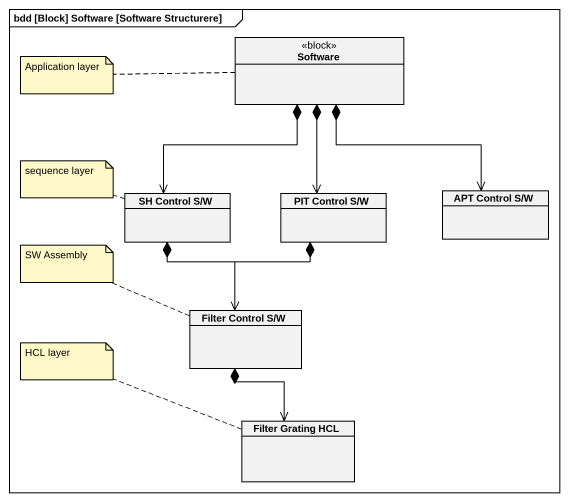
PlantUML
@startuml
mainframe bdd [Block] Software [Software Structurere]
hide circle
hide empty members
class Software <<block>>
class "SH Control S/W" as SH_Control_S_W
class "PIT Control S/W" as PIT_Control_S_W
class "APT Control S/W" as APT_Control_S_W
class "Filter Control S/W" as Filter_Control_S_W
class "Filter Grating HCL" as Filter_Grating_HCL
Software *--> SH_Control_S_W
Software *--> PIT_Control_S_W
Software *--> APT_Control_S_W
SH_Control_S_W *--> Filter_Control_S_W
PIT_Control_S_W *--> Filter_Control_S_W
Filter_Control_S_W *--> Filter_Grating_HCL
note left of Software : Application layer
note left of SH_Control_S_W : sequence layer
note left of Filter_Control_S_W : SW Assembly
note left of Filter_Grating_HCL : HCL layer
@enduml
